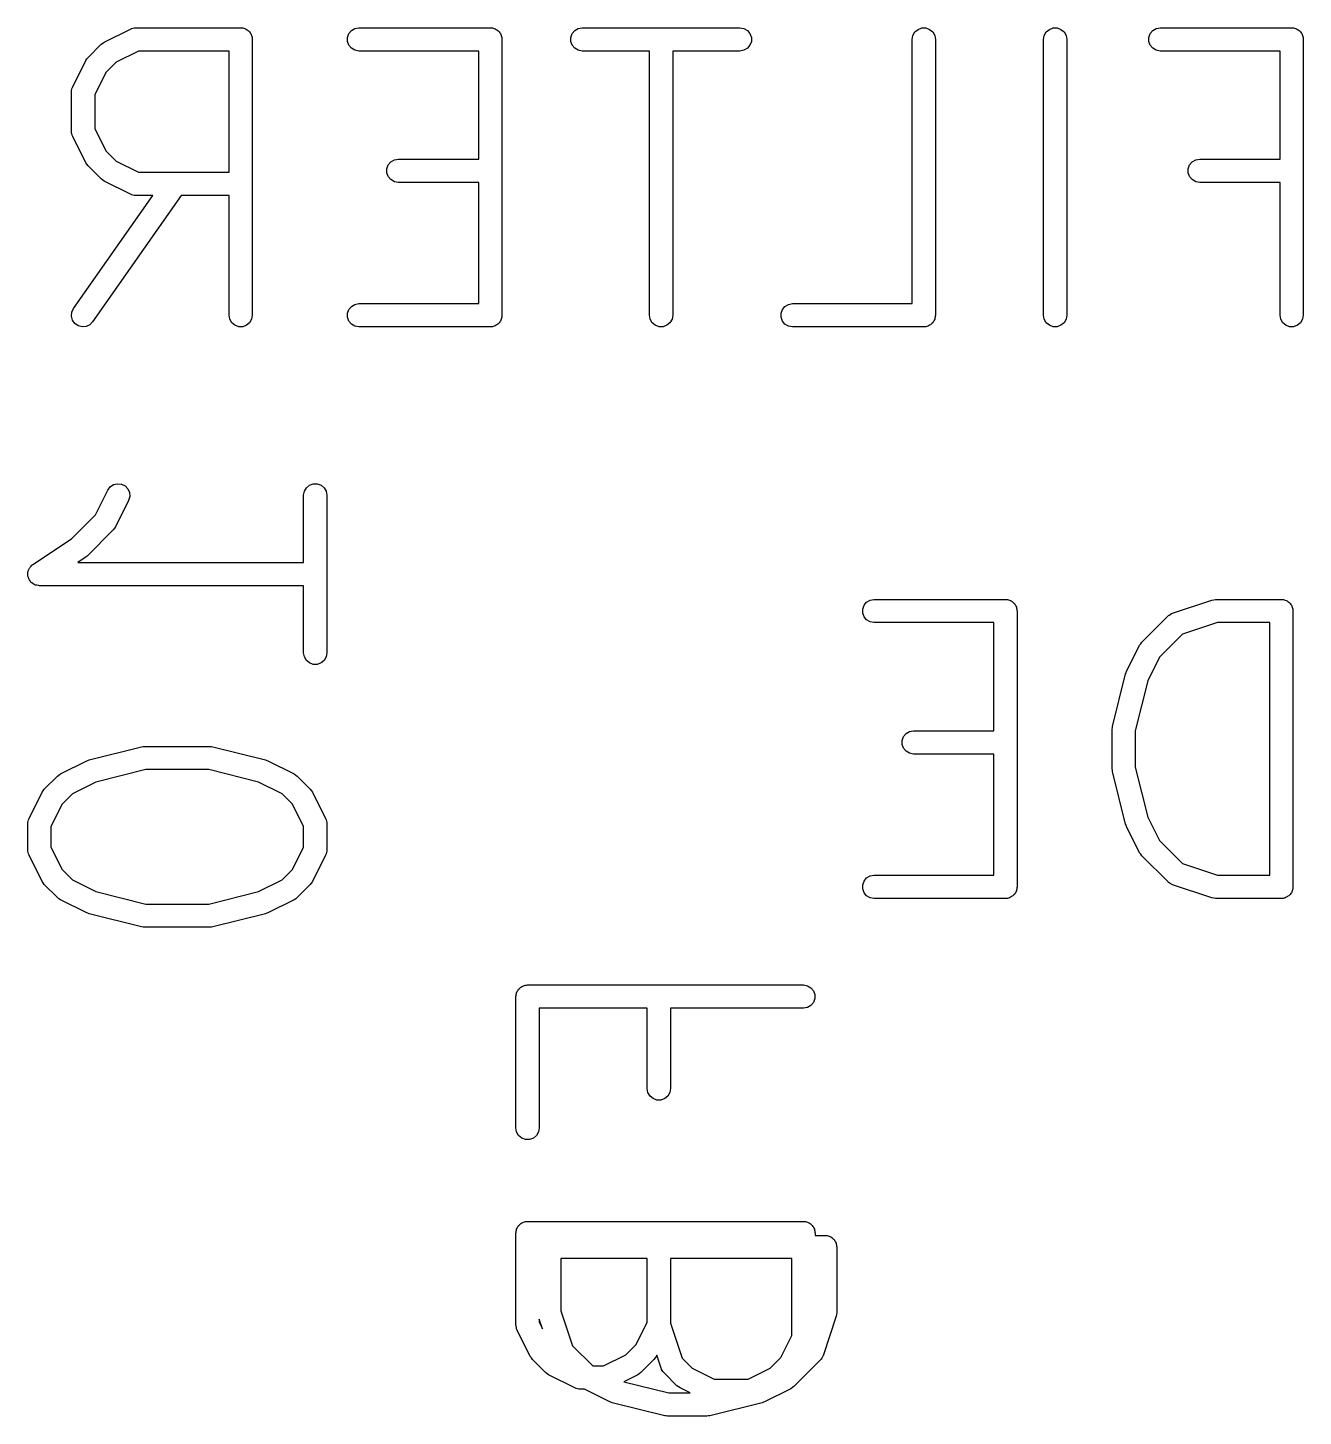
# Model space of a CAD drawing. Extents: x 7.9 to 72.3, y -91 to -26.2.
# Drawn here: x 24.69 to 30.26, y -44.76 to -38.69 of the extents above; entities that cross this region are included whole.
import ezdxf

# ---------------------------------------------------------------- set-up
doc = ezdxf.new("R2010")
doc.units = 0
doc.header["$MEASUREMENT"] = 0
doc.layers.add('BLACK', color=7, linetype='CONTINUOUS')

msp = doc.modelspace()

# ---------------------------------------------------------------- linework, layer by layer
at = {"layer": 'Black'}
for p, q in [((25.0193, -38.7481), (25.1342, -38.6906)), ((25.1342, -38.6906), (25.137, -38.6898)), ((25.137, -38.6898), (25.1396, -38.6883)), ((25.1396, -38.6883), (25.1454, -38.6873)), ((25.1454, -38.6873), (25.1511, -38.6856)), ((25.1511, -38.6856), (25.154, -38.6858)), ((25.154, -38.6858), (25.1569, -38.6852)), ((25.1569, -38.6852), (25.6165, -38.6852)), ((25.6165, -38.6852), (25.6209, -38.686)), ((25.6209, -38.686), (25.6254, -38.686)), ((25.6254, -38.686), (25.6295, -38.6875)), ((25.6295, -38.6875), (25.6339, -38.6883)), ((25.6339, -38.6883), (25.6378, -38.6905)), ((25.6378, -38.6905), (25.6419, -38.6921)), ((25.6419, -38.6921), (25.6454, -38.6949)), ((25.6454, -38.6949), (25.6492, -38.6971)), ((25.6492, -38.6971), (25.6521, -38.7005)), ((25.6521, -38.7005), (25.6555, -38.7034)), ((25.6555, -38.7034), (25.6577, -38.7072)), ((25.6577, -38.7072), (25.6605, -38.7106)), ((25.6605, -38.7106), (25.6621, -38.7148)), ((25.6621, -38.7148), (25.6643, -38.7187)), ((25.6643, -38.7187), (25.6651, -38.7231)), ((25.6651, -38.7231), (25.6666, -38.7272)), ((25.6666, -38.7272), (25.6666, -38.7317)), ((25.6666, -38.7317), (25.6673, -38.736)), ((25.6673, -38.736), (25.6673, -39.9425)), ((26.0836, -38.7272), (26.0896, -38.7106)), ((26.0836, -38.7449), (26.0836, -38.7272)), ((26.0896, -38.7106), (26.101, -38.6971)), ((26.101, -38.6971), (26.1162, -38.6883)), ((26.1162, -38.6883), (26.1336, -38.6852)), ((26.1336, -38.6852), (26.7081, -38.6852)), ((26.7081, -38.6852), (26.7125, -38.686)), ((26.7125, -38.686), (26.717, -38.686)), ((26.717, -38.686), (26.7211, -38.6875)), ((26.7211, -38.6875), (26.7255, -38.6883)), ((26.7255, -38.6883), (26.7294, -38.6905)), ((26.7294, -38.6905), (26.7335, -38.6921)), ((26.7335, -38.6921), (26.7369, -38.6949)), ((26.7369, -38.6949), (26.7408, -38.6971)), ((26.7408, -38.6971), (26.7437, -38.7005)), ((26.7437, -38.7005), (26.7471, -38.7034)), ((26.7471, -38.7034), (26.7493, -38.7072)), ((26.7493, -38.7072), (26.7521, -38.7106)), ((26.7521, -38.7106), (26.7537, -38.7148)), ((26.7537, -38.7148), (26.7559, -38.7187)), ((26.7559, -38.7187), (26.7567, -38.7231)), ((26.7567, -38.7231), (26.7582, -38.7272)), ((26.7582, -38.7272), (26.7582, -38.7317)), ((26.7582, -38.7317), (26.7589, -38.736)), ((26.7589, -38.736), (26.7589, -39.9425)), ((27.0603, -38.7272), (27.0663, -38.7106)), ((27.0603, -38.7449), (27.0603, -38.7272)), ((27.0663, -38.7106), (27.0777, -38.6971)), ((27.0777, -38.6971), (27.0929, -38.6883)), ((27.0929, -38.6883), (27.1103, -38.6852)), ((27.1103, -38.6852), (27.7997, -38.6852)), ((27.7997, -38.6852), (27.8171, -38.6883)), ((27.8171, -38.6883), (27.8324, -38.6971)), ((27.8324, -38.6971), (27.8437, -38.7106)), ((27.8437, -38.7106), (27.8498, -38.7272)), ((27.8498, -38.7272), (27.8498, -38.7449)), ((28.5533, -38.736), (28.5563, -38.7187)), ((28.5533, -39.8917), (28.5533, -38.736)), ((28.5563, -38.7187), (28.5652, -38.7034)), ((28.5652, -38.7034), (28.5787, -38.6921)), ((28.5787, -38.6921), (28.5953, -38.686)), ((28.5953, -38.686), (28.6129, -38.686)), ((28.6129, -38.686), (28.6295, -38.6921)), ((28.6295, -38.6921), (28.643, -38.7034)), ((28.643, -38.7034), (28.6518, -38.7187)), ((28.6518, -38.7187), (28.6549, -38.736)), ((28.6549, -38.736), (28.6549, -39.9425)), ((29.1278, -38.736), (29.1309, -38.7187)), ((29.1278, -39.9425), (29.1278, -38.736)), ((29.1309, -38.7187), (29.1397, -38.7034)), ((29.1397, -38.7034), (29.1532, -38.6921)), ((29.1532, -38.6921), (29.1698, -38.686)), ((29.1698, -38.686), (29.1874, -38.686)), ((29.1874, -38.686), (29.204, -38.6921)), ((29.204, -38.6921), (29.2175, -38.7034)), ((29.2175, -38.7034), (29.2263, -38.7187)), ((29.2263, -38.7187), (29.2294, -38.736)), ((29.2294, -38.736), (29.2294, -39.9425)), ((29.5882, -38.7272), (29.5942, -38.7106)), ((29.5882, -38.7449), (29.5882, -38.7272)), ((29.5942, -38.7106), (29.6056, -38.6971)), ((29.6056, -38.6971), (29.6208, -38.6883)), ((29.6208, -38.6883), (29.6382, -38.6852)), ((29.6382, -38.6852), (30.2127, -38.6852)), ((30.2127, -38.6852), (30.2171, -38.686)), ((30.2171, -38.686), (30.2216, -38.686)), ((30.2216, -38.686), (30.2257, -38.6875)), ((30.2257, -38.6875), (30.2301, -38.6883)), ((30.2301, -38.6883), (30.234, -38.6905)), ((30.234, -38.6905), (30.2381, -38.6921)), ((30.2381, -38.6921), (30.2415, -38.6949)), ((30.2415, -38.6949), (30.2454, -38.6971)), ((30.2454, -38.6971), (30.2482, -38.7005)), ((30.2482, -38.7005), (30.2517, -38.7034)), ((30.2517, -38.7034), (30.2539, -38.7072)), ((30.2539, -38.7072), (30.2567, -38.7106)), ((30.2567, -38.7106), (30.2583, -38.7148)), ((30.2583, -38.7148), (30.2605, -38.7187)), ((30.2605, -38.7187), (30.2612, -38.7231)), ((30.2612, -38.7231), (30.2628, -38.7272)), ((30.2628, -38.7272), (30.2628, -38.7317)), ((30.2628, -38.7317), (30.2635, -38.736)), ((30.2635, -38.736), (30.2635, -39.9425)), ((24.9487, -38.815), (25.0061, -38.7576)), ((25.0061, -38.7576), (25.0128, -38.7529)), ((25.0128, -38.7529), (25.0193, -38.7481)), ((25.1689, -38.7868), (25.0721, -38.8352)), ((25.5657, -38.7868), (25.1689, -38.7868)), ((25.5657, -39.3172), (25.5657, -38.7868)), ((26.0896, -38.7614), (26.0836, -38.7449)), ((26.101, -38.775), (26.0896, -38.7614)), ((26.1162, -38.7838), (26.101, -38.775)), ((26.1336, -38.7868), (26.1162, -38.7838)), ((26.6573, -38.7868), (26.1336, -38.7868)), ((26.6573, -39.2598), (26.6573, -38.7868)), ((27.0663, -38.7614), (27.0603, -38.7449)), ((27.0777, -38.775), (27.0663, -38.7614)), ((27.0929, -38.7838), (27.0777, -38.775)), ((27.1103, -38.7868), (27.0929, -38.7838)), ((27.4042, -38.7868), (27.1103, -38.7868)), ((27.4042, -39.9425), (27.4042, -38.7868)), ((27.7997, -38.7868), (27.5058, -38.7868)), ((27.5058, -38.7868), (27.5058, -39.9425)), ((27.8171, -38.7838), (27.7997, -38.7868)), ((27.8324, -38.775), (27.8171, -38.7838)), ((27.8437, -38.7614), (27.8324, -38.775)), ((27.8498, -38.7449), (27.8437, -38.7614)), ((29.5942, -38.7614), (29.5882, -38.7449)), ((29.6056, -38.775), (29.5942, -38.7614)), ((29.6208, -38.7838), (29.6056, -38.775)), ((29.6382, -38.7868), (29.6208, -38.7838)), ((30.1619, -38.7868), (29.6382, -38.7868)), ((30.1619, -39.2598), (30.1619, -38.7868)), ((24.8817, -38.9431), (24.9391, -38.8282)), ((24.9391, -38.8282), (24.944, -38.8217)), ((24.944, -38.8217), (24.9487, -38.815)), ((25.0721, -38.8352), (25.0263, -38.881)), ((25.0263, -38.881), (24.9779, -38.9778)), ((24.8763, -38.9659), (24.8768, -38.963)), ((24.8763, -39.1382), (24.8763, -38.9659)), ((24.8767, -38.96), (24.8783, -38.9543)), ((24.8768, -38.963), (24.8767, -38.96)), ((24.8783, -38.9543), (24.8794, -38.9485)), ((24.8794, -38.9485), (24.8808, -38.9459)), ((24.8808, -38.9459), (24.8817, -38.9431)), ((24.9779, -38.9778), (24.9779, -39.1262)), ((24.8768, -39.1411), (24.8763, -39.1382)), ((24.8767, -39.144), (24.8768, -39.1411)), ((24.8783, -39.1497), (24.8767, -39.144)), ((24.8794, -39.1556), (24.8783, -39.1497)), ((24.8808, -39.1581), (24.8794, -39.1556)), ((24.8817, -39.1609), (24.8808, -39.1581)), ((24.9391, -39.2758), (24.8817, -39.1609)), ((24.9779, -39.1262), (25.0263, -39.223)), ((25.0263, -39.223), (25.0721, -39.2688)), ((24.944, -39.2824), (24.9391, -39.2758)), ((24.9487, -39.289), (24.944, -39.2824)), ((25.0721, -39.2688), (25.1689, -39.3172)), ((26.2559, -39.3017), (26.262, -39.2852)), ((26.262, -39.2852), (26.2733, -39.2717)), ((26.2733, -39.2717), (26.2886, -39.2628)), ((26.2886, -39.2628), (26.306, -39.2598)), ((26.306, -39.2598), (26.6573, -39.2598)), ((29.7605, -39.3017), (29.7666, -39.2852)), ((29.7666, -39.2852), (29.7779, -39.2717)), ((29.7779, -39.2717), (29.7932, -39.2628)), ((29.7932, -39.2628), (29.8106, -39.2598)), ((29.8106, -39.2598), (30.1619, -39.2598)), ((25.0061, -39.3465), (24.9487, -39.289)), ((25.0128, -39.3512), (25.0061, -39.3465)), ((25.1689, -39.3172), (25.5657, -39.3172)), ((26.2559, -39.3194), (26.2559, -39.3017)), ((26.262, -39.336), (26.2559, -39.3194)), ((26.2733, -39.3495), (26.262, -39.336)), ((29.7605, -39.3194), (29.7605, -39.3017)), ((29.7666, -39.336), (29.7605, -39.3194)), ((29.7779, -39.3495), (29.7666, -39.336)), ((25.0193, -39.356), (25.0128, -39.3512)), ((25.1342, -39.4135), (25.0193, -39.356)), ((26.2886, -39.3583), (26.2733, -39.3495)), ((26.306, -39.3614), (26.2886, -39.3583)), ((26.6573, -39.3614), (26.306, -39.3614)), ((26.6573, -39.8917), (26.6573, -39.3614)), ((29.7932, -39.3583), (29.7779, -39.3495)), ((29.8106, -39.3614), (29.7932, -39.3583)), ((30.1619, -39.3614), (29.8106, -39.3614)), ((30.1619, -39.9425), (30.1619, -39.3614)), ((24.8855, -39.9134), (25.2317, -39.4188)), ((25.3557, -39.4188), (24.9687, -39.9717)), ((25.137, -39.4143), (25.1342, -39.4135)), ((25.1396, -39.4158), (25.137, -39.4143)), ((25.1454, -39.4168), (25.1396, -39.4158)), ((25.1511, -39.4185), (25.1454, -39.4168)), ((25.154, -39.4183), (25.1511, -39.4185)), ((25.1569, -39.4188), (25.154, -39.4183)), ((25.2317, -39.4188), (25.1569, -39.4188)), ((25.5657, -39.4188), (25.3557, -39.4188)), ((25.5657, -39.9425), (25.5657, -39.4188)), ((26.101, -39.9036), (26.1162, -39.8948)), ((26.1162, -39.8948), (26.1336, -39.8917)), ((26.1336, -39.8917), (26.6573, -39.8917)), ((27.9969, -39.9036), (28.0122, -39.8948)), ((28.0122, -39.8948), (28.0295, -39.8917)), ((28.0295, -39.8917), (28.5533, -39.8917)), ((24.8765, -39.947), (24.878, -39.9294)), ((24.8811, -39.964), (24.8765, -39.947)), ((24.878, -39.9294), (24.8855, -39.9134)), ((25.5688, -39.9599), (25.5657, -39.9425)), ((25.6673, -39.9425), (25.6643, -39.9599)), ((26.0836, -39.9337), (26.0896, -39.9171)), ((26.0836, -39.9514), (26.0836, -39.9337)), ((26.0896, -39.9679), (26.0836, -39.9514)), ((26.0896, -39.9171), (26.101, -39.9036)), ((26.7567, -39.9555), (26.7559, -39.9599)), ((26.7582, -39.9514), (26.7567, -39.9555)), ((26.7589, -39.9425), (26.7582, -39.9469)), ((26.7582, -39.9469), (26.7582, -39.9514)), ((27.4073, -39.9599), (27.4042, -39.9425)), ((27.5058, -39.9425), (27.5028, -39.9599)), ((27.9795, -39.9337), (27.9856, -39.9171)), ((27.9795, -39.9514), (27.9795, -39.9337)), ((27.9856, -39.9679), (27.9795, -39.9514)), ((27.9856, -39.9171), (27.9969, -39.9036)), ((28.6526, -39.9555), (28.6518, -39.9599)), ((28.6541, -39.9514), (28.6526, -39.9555)), ((28.6549, -39.9425), (28.6541, -39.9469)), ((28.6541, -39.9469), (28.6541, -39.9514)), ((29.1309, -39.9599), (29.1278, -39.9425)), ((29.2294, -39.9425), (29.2263, -39.9599)), ((30.165, -39.9599), (30.1619, -39.9425)), ((30.2635, -39.9425), (30.2605, -39.9599)), ((24.8912, -39.9785), (24.8811, -39.964)), ((24.9057, -39.9886), (24.8912, -39.9785)), ((24.9227, -39.9932), (24.9057, -39.9886)), ((24.9403, -39.9916), (24.9227, -39.9932)), ((24.9563, -39.9842), (24.9403, -39.9916)), ((24.9687, -39.9717), (24.9563, -39.9842)), ((25.5776, -39.9752), (25.5688, -39.9599)), ((25.5911, -39.9865), (25.5776, -39.9752)), ((25.6077, -39.9926), (25.5911, -39.9865)), ((25.6254, -39.9926), (25.6077, -39.9926)), ((25.6419, -39.9865), (25.6254, -39.9926)), ((25.6555, -39.9752), (25.6419, -39.9865)), ((25.6643, -39.9599), (25.6555, -39.9752)), ((26.101, -39.9815), (26.0896, -39.9679)), ((26.1162, -39.9903), (26.101, -39.9815)), ((26.1336, -39.9933), (26.1162, -39.9903)), ((26.7081, -39.9933), (26.1336, -39.9933)), ((26.7125, -39.9926), (26.7081, -39.9933)), ((26.717, -39.9926), (26.7125, -39.9926)), ((26.7211, -39.9911), (26.717, -39.9926)), ((26.7255, -39.9903), (26.7211, -39.9911)), ((26.7294, -39.9881), (26.7255, -39.9903)), ((26.7335, -39.9865), (26.7294, -39.9881)), ((26.7369, -39.9837), (26.7335, -39.9865)), ((26.7408, -39.9815), (26.7369, -39.9837)), ((26.7437, -39.9781), (26.7408, -39.9815)), ((26.7471, -39.9752), (26.7437, -39.9781)), ((26.7493, -39.9714), (26.7471, -39.9752)), ((26.7521, -39.9679), (26.7493, -39.9714)), ((26.7537, -39.9638), (26.7521, -39.9679)), ((26.7559, -39.9599), (26.7537, -39.9638)), ((27.4161, -39.9752), (27.4073, -39.9599)), ((27.4296, -39.9865), (27.4161, -39.9752)), ((27.4462, -39.9926), (27.4296, -39.9865)), ((27.4638, -39.9926), (27.4462, -39.9926)), ((27.4804, -39.9865), (27.4638, -39.9926)), ((27.4939, -39.9752), (27.4804, -39.9865)), ((27.5028, -39.9599), (27.4939, -39.9752)), ((27.9969, -39.9815), (27.9856, -39.9679)), ((28.0122, -39.9903), (27.9969, -39.9815)), ((28.0295, -39.9933), (28.0122, -39.9903)), ((28.6041, -39.9933), (28.0295, -39.9933)), ((28.6084, -39.9926), (28.6041, -39.9933)), ((28.6129, -39.9926), (28.6084, -39.9926)), ((28.6171, -39.9911), (28.6129, -39.9926)), ((28.6214, -39.9903), (28.6171, -39.9911)), ((28.6253, -39.9881), (28.6214, -39.9903)), ((28.6295, -39.9865), (28.6253, -39.9881)), ((28.6329, -39.9837), (28.6295, -39.9865)), ((28.6367, -39.9815), (28.6329, -39.9837)), ((28.6396, -39.9781), (28.6367, -39.9815)), ((28.643, -39.9752), (28.6396, -39.9781)), ((28.6452, -39.9714), (28.643, -39.9752)), ((28.6481, -39.9679), (28.6452, -39.9714)), ((28.6496, -39.9638), (28.6481, -39.9679)), ((28.6518, -39.9599), (28.6496, -39.9638)), ((29.1397, -39.9752), (29.1309, -39.9599)), ((29.1532, -39.9865), (29.1397, -39.9752)), ((29.1698, -39.9926), (29.1532, -39.9865)), ((29.1874, -39.9926), (29.1698, -39.9926)), ((29.204, -39.9865), (29.1874, -39.9926)), ((29.2175, -39.9752), (29.204, -39.9865)), ((29.2263, -39.9599), (29.2175, -39.9752)), ((30.1738, -39.9752), (30.165, -39.9599)), ((30.1873, -39.9865), (30.1738, -39.9752)), ((30.2039, -39.9926), (30.1873, -39.9865)), ((30.2216, -39.9926), (30.2039, -39.9926)), ((30.2381, -39.9865), (30.2216, -39.9926)), ((30.2517, -39.9752), (30.2381, -39.9865)), ((30.2605, -39.9599), (30.2517, -39.9752)), ((25.0458, -40.6929), (25.0606, -40.6832)), ((25.0606, -40.6832), (25.0777, -40.6791)), ((25.0777, -40.6791), (25.0952, -40.6811)), ((25.0952, -40.6811), (25.111, -40.689)), ((25.9171, -40.6858), (25.9337, -40.6798)), ((25.9337, -40.6798), (25.9514, -40.6798)), ((25.9514, -40.6798), (25.9679, -40.6858)), ((24.9816, -40.8146), (25.0353, -40.7071)), ((25.0353, -40.7071), (25.0458, -40.6929)), ((25.111, -40.689), (25.1232, -40.7018)), ((25.1232, -40.7018), (25.1302, -40.718)), ((25.1312, -40.7356), (25.1262, -40.7525)), ((25.1302, -40.718), (25.1312, -40.7356)), ((25.8917, -40.7298), (25.8948, -40.7124)), ((25.8917, -41.0237), (25.8917, -40.7298)), ((25.8948, -40.7124), (25.9036, -40.6972)), ((25.9036, -40.6972), (25.9171, -40.6858)), ((25.9679, -40.6858), (25.9815, -40.6972)), ((25.9815, -40.6972), (25.9903, -40.7124)), ((25.9903, -40.7124), (25.9933, -40.7298)), ((25.9933, -40.7298), (25.9933, -41.4192)), ((25.1262, -40.7525), (25.0687, -40.8674)), ((24.876, -40.9201), (24.9816, -40.8146)), ((24.7079, -41.0323), (24.876, -40.9201)), ((25.0592, -40.8806), (24.9443, -40.9955)), ((25.0639, -40.874), (25.0592, -40.8806)), ((25.0687, -40.8674), (25.0639, -40.874)), ((24.6921, -41.0491), (24.6939, -41.047)), ((24.6939, -41.047), (24.6951, -41.0444)), ((24.6951, -41.0444), (24.6995, -41.0403)), ((24.6995, -41.0403), (24.7034, -41.0356)), ((24.7034, -41.0356), (24.7058, -41.0342)), ((24.7058, -41.0342), (24.7079, -41.0323)), ((24.9366, -41.0019), (24.9038, -41.0237)), ((24.9038, -41.0237), (25.8917, -41.0237)), ((24.9402, -40.9984), (24.9366, -41.0019)), ((24.9443, -40.9955), (24.9402, -40.9984)), ((24.6854, -41.0778), (24.686, -41.0718)), ((24.686, -41.0805), (24.6854, -41.0778)), ((24.686, -41.0657), (24.687, -41.0631)), ((24.686, -41.0718), (24.686, -41.0657)), ((24.686, -41.0833), (24.686, -41.0805)), ((24.6881, -41.089), (24.686, -41.0833)), ((24.687, -41.0631), (24.6873, -41.0603)), ((24.6873, -41.0603), (24.69, -41.0548)), ((24.6895, -41.0949), (24.6881, -41.089)), ((24.6911, -41.0973), (24.6895, -41.0949)), ((24.69, -41.0548), (24.6921, -41.0491)), ((24.6921, -41.0999), (24.6911, -41.0973)), ((24.696, -41.1046), (24.6921, -41.0999)), ((24.6993, -41.1096), (24.696, -41.1046)), ((24.7016, -41.1113), (24.6993, -41.1096)), ((24.7034, -41.1134), (24.7016, -41.1113)), ((24.7086, -41.1165), (24.7034, -41.1134)), ((24.7135, -41.1201), (24.7086, -41.1165)), ((24.7162, -41.1209), (24.7135, -41.1201)), ((24.7187, -41.1223), (24.7162, -41.1209)), ((24.7246, -41.1233), (24.7187, -41.1223)), ((24.7305, -41.125), (24.7246, -41.1233)), ((24.7333, -41.1248), (24.7305, -41.125)), ((24.736, -41.1253), (24.7333, -41.1248)), ((25.8917, -41.1253), (24.736, -41.1253)), ((25.8917, -41.4192), (25.8917, -41.1253)), ((28.3367, -41.2272), (28.3427, -41.2106)), ((28.3367, -41.2449), (28.3367, -41.2272)), ((28.3427, -41.2106), (28.3541, -41.1971)), ((28.3541, -41.1971), (28.3694, -41.1883)), ((28.3694, -41.1883), (28.3867, -41.1852)), ((28.3867, -41.1852), (28.9613, -41.1852)), ((28.9613, -41.1852), (28.9656, -41.186)), ((28.9656, -41.186), (28.9701, -41.186)), ((28.9701, -41.186), (28.9743, -41.1875)), ((28.9743, -41.1875), (28.9786, -41.1883)), ((28.9786, -41.1883), (28.9825, -41.1905)), ((28.9825, -41.1905), (28.9867, -41.1921)), ((28.9867, -41.1921), (28.9901, -41.1949)), ((28.9901, -41.1949), (28.9939, -41.1971)), ((28.9939, -41.1971), (28.9968, -41.2005)), ((28.9968, -41.2005), (29.0002, -41.2034)), ((29.0002, -41.2034), (29.0024, -41.2072)), ((29.0024, -41.2072), (29.0053, -41.2106)), ((29.0053, -41.2106), (29.0068, -41.2148)), ((29.0068, -41.2148), (29.009, -41.2187)), ((29.009, -41.2187), (29.0098, -41.2231)), ((29.0098, -41.2231), (29.0113, -41.2272)), ((29.0113, -41.2272), (29.0113, -41.2317)), ((29.6921, -41.2453), (29.8644, -41.1879)), ((29.8644, -41.1879), (29.8725, -41.1867)), ((29.8725, -41.1867), (29.8805, -41.1852)), ((29.8805, -41.1852), (30.1678, -41.1852)), ((30.1678, -41.1852), (30.1721, -41.186)), ((30.1721, -41.186), (30.1766, -41.186)), ((30.1766, -41.186), (30.1808, -41.1875)), ((30.1808, -41.1875), (30.1851, -41.1883)), ((30.1851, -41.1883), (30.189, -41.1905)), ((30.189, -41.1905), (30.1932, -41.1921)), ((30.1932, -41.1921), (30.1966, -41.1949)), ((30.1966, -41.1949), (30.2004, -41.1971)), ((30.2004, -41.1971), (30.2033, -41.2005)), ((30.2033, -41.2005), (30.2067, -41.2034)), ((30.2067, -41.2034), (30.2089, -41.2072)), ((30.2089, -41.2072), (30.2118, -41.2106)), ((30.2118, -41.2106), (30.2133, -41.2148)), ((30.2133, -41.2148), (30.2155, -41.2187)), ((30.2155, -41.2187), (30.2163, -41.2231)), ((30.2163, -41.2231), (30.2178, -41.2272)), ((30.2178, -41.2272), (30.2178, -41.2317)), ((28.3427, -41.2614), (28.3367, -41.2449)), ((28.3541, -41.275), (28.3427, -41.2614)), ((28.3694, -41.2838), (28.3541, -41.275)), ((28.3867, -41.2868), (28.3694, -41.2838)), ((28.9105, -41.2868), (28.3867, -41.2868)), ((28.9105, -41.7598), (28.9105, -41.2868)), ((29.0113, -41.2317), (29.0121, -41.236)), ((29.0121, -41.236), (29.0121, -42.4425)), ((29.5573, -41.3725), (29.6722, -41.2576)), ((29.6722, -41.2576), (29.6746, -41.2559)), ((29.6746, -41.2559), (29.6766, -41.2537)), ((29.6766, -41.2537), (29.6818, -41.2509)), ((29.6818, -41.2509), (29.6867, -41.2475)), ((29.6867, -41.2475), (29.6895, -41.2467)), ((29.6895, -41.2467), (29.6921, -41.2453)), ((29.8887, -41.2868), (29.7356, -41.3379)), ((30.117, -41.2868), (29.8887, -41.2868)), ((30.117, -42.3917), (30.117, -41.2868)), ((30.2178, -41.2317), (30.2186, -41.236)), ((30.2186, -41.236), (30.2186, -42.4425)), ((29.7356, -41.3379), (29.635, -41.4385)), ((29.4903, -41.5006), (29.5478, -41.3857)), ((29.5478, -41.3857), (29.5526, -41.3792)), ((29.5526, -41.3792), (29.5573, -41.3725)), ((25.8948, -41.4366), (25.8917, -41.4192)), ((25.9036, -41.4519), (25.8948, -41.4366)), ((25.9171, -41.4632), (25.9036, -41.4519)), ((25.9337, -41.4693), (25.9171, -41.4632)), ((25.9514, -41.4693), (25.9337, -41.4693)), ((25.9679, -41.4632), (25.9514, -41.4693)), ((25.9815, -41.4519), (25.9679, -41.4632)), ((25.9903, -41.4366), (25.9815, -41.4519)), ((25.9933, -41.4192), (25.9903, -41.4366)), ((29.635, -41.4385), (29.5837, -41.541)), ((29.4291, -41.7408), (29.4865, -41.511)), ((29.4865, -41.511), (29.4888, -41.5059)), ((29.4888, -41.5059), (29.4903, -41.5006)), ((29.5837, -41.541), (29.5291, -41.7594)), ((28.5151, -41.7852), (28.5264, -41.7717)), ((28.5264, -41.7717), (28.5417, -41.7628)), ((28.5417, -41.7628), (28.5591, -41.7598)), ((28.5591, -41.7598), (28.9105, -41.7598)), ((29.4275, -41.7531), (29.4286, -41.747)), ((29.4275, -41.9255), (29.4275, -41.7531)), ((29.4286, -41.747), (29.4291, -41.7408)), ((29.5291, -41.7594), (29.5291, -41.9192)), ((24.9535, -41.887), (25.1833, -41.8296)), ((25.1833, -41.8296), (25.1895, -41.8291)), ((25.1895, -41.8291), (25.1957, -41.8281)), ((25.1957, -41.8281), (25.4829, -41.8281)), ((25.4829, -41.8281), (25.4891, -41.8291)), ((25.4891, -41.8291), (25.4952, -41.8296)), ((25.4952, -41.8296), (25.7251, -41.887)), ((28.5091, -41.8017), (28.5151, -41.7852)), ((28.5091, -41.8194), (28.5091, -41.8017)), ((28.5151, -41.836), (28.5091, -41.8194)), ((28.5264, -41.8495), (28.5151, -41.836)), ((24.8282, -41.9483), (24.9431, -41.8909)), ((24.9431, -41.8909), (24.9485, -41.8893)), ((24.9485, -41.8893), (24.9535, -41.887)), ((25.7251, -41.887), (25.7301, -41.8893)), ((25.7301, -41.8893), (25.7355, -41.8909)), ((25.7355, -41.8909), (25.8504, -41.9483)), ((28.5417, -41.8583), (28.5264, -41.8495)), ((28.5591, -41.8614), (28.5417, -41.8583)), ((28.9105, -41.8614), (28.5591, -41.8614)), ((28.9105, -42.3917), (28.9105, -41.8614)), ((24.7576, -42.0153), (24.815, -41.9578)), ((24.815, -41.9578), (24.8217, -41.9532)), ((24.8217, -41.9532), (24.8282, -41.9483)), ((25.2019, -41.9297), (24.9836, -41.9842)), ((25.4767, -41.9297), (25.2019, -41.9297)), ((25.695, -41.9842), (25.4767, -41.9297)), ((25.8504, -41.9483), (25.8569, -41.9532)), ((25.8569, -41.9532), (25.8636, -41.9578)), ((25.8636, -41.9578), (25.921, -42.0153)), ((29.4286, -41.9316), (29.4275, -41.9255)), ((29.4291, -41.9378), (29.4286, -41.9316)), ((29.4865, -42.1676), (29.4291, -41.9378)), ((29.5291, -41.9192), (29.5837, -42.1376)), ((24.7529, -42.022), (24.7576, -42.0153)), ((24.9836, -41.9842), (24.881, -42.0355)), ((25.7976, -42.0355), (25.695, -41.9842)), ((25.921, -42.0153), (25.9257, -42.022)), ((24.6906, -42.1434), (24.7481, -42.0285)), ((24.7481, -42.0285), (24.7529, -42.022)), ((24.881, -42.0355), (24.8352, -42.0813)), ((25.8433, -42.0813), (25.7976, -42.0355)), ((25.9257, -42.022), (25.9305, -42.0285)), ((25.9305, -42.0285), (25.988, -42.1434)), ((24.8352, -42.0813), (24.7868, -42.1781)), ((25.8917, -42.1781), (25.8433, -42.0813)), ((29.5837, -42.1376), (29.635, -42.2401)), ((24.6852, -42.1661), (24.6858, -42.1632)), ((24.6852, -42.281), (24.6852, -42.1661)), ((24.6856, -42.1603), (24.6873, -42.1546)), ((24.6858, -42.1632), (24.6856, -42.1603)), ((24.6873, -42.1546), (24.6883, -42.1487)), ((24.6883, -42.1487), (24.6898, -42.1462)), ((24.6898, -42.1462), (24.6906, -42.1434)), ((24.7868, -42.1781), (24.7868, -42.269)), ((25.8917, -42.269), (25.8917, -42.1781)), ((25.988, -42.1434), (25.9888, -42.1462)), ((25.9888, -42.1462), (25.9903, -42.1487)), ((25.9903, -42.1487), (25.9913, -42.1546)), ((25.9913, -42.1546), (25.993, -42.1603)), ((25.993, -42.1603), (25.9928, -42.1632)), ((25.9928, -42.1632), (25.9933, -42.1661)), ((25.9933, -42.1661), (25.9933, -42.281)), ((29.4888, -42.1727), (29.4865, -42.1676)), ((29.4903, -42.178), (29.4888, -42.1727)), ((29.5478, -42.2929), (29.4903, -42.178)), ((29.635, -42.2401), (29.7356, -42.3407)), ((24.6858, -42.2839), (24.6852, -42.281)), ((24.6856, -42.2868), (24.6858, -42.2839)), ((24.6873, -42.2925), (24.6856, -42.2868)), ((24.6883, -42.2984), (24.6873, -42.2925)), ((24.6898, -42.3009), (24.6883, -42.2984)), ((24.6906, -42.3037), (24.6898, -42.3009)), ((24.7481, -42.4186), (24.6906, -42.3037)), ((24.7868, -42.269), (24.8353, -42.3658)), ((25.8433, -42.3658), (25.8917, -42.269)), ((25.988, -42.3037), (25.9305, -42.4186)), ((25.9888, -42.3009), (25.988, -42.3037)), ((25.9903, -42.2984), (25.9888, -42.3009)), ((25.9913, -42.2925), (25.9903, -42.2984)), ((25.993, -42.2868), (25.9913, -42.2925)), ((25.9933, -42.281), (25.9928, -42.2839)), ((25.9928, -42.2839), (25.993, -42.2868)), ((29.5527, -42.2995), (29.5478, -42.2929)), ((29.5573, -42.3061), (29.5527, -42.2995)), ((29.6722, -42.421), (29.5573, -42.3061)), ((24.8353, -42.3658), (24.881, -42.4116)), ((25.7976, -42.4116), (25.8433, -42.3658)), ((29.7356, -42.3407), (29.8887, -42.3917)), ((24.7529, -42.4252), (24.7481, -42.4186)), ((24.7576, -42.4318), (24.7529, -42.4252)), ((24.815, -42.4893), (24.7576, -42.4318)), ((24.881, -42.4116), (24.9836, -42.4629)), ((25.695, -42.4629), (25.7976, -42.4116)), ((25.921, -42.4318), (25.8636, -42.4893)), ((25.9257, -42.4252), (25.921, -42.4318)), ((25.9305, -42.4186), (25.9257, -42.4252)), ((28.3367, -42.4337), (28.3427, -42.4171)), ((28.3367, -42.4514), (28.3367, -42.4337)), ((28.3427, -42.4171), (28.3541, -42.4036)), ((28.3541, -42.4036), (28.3694, -42.3948)), ((28.3694, -42.3948), (28.3867, -42.3917)), ((28.3867, -42.3917), (28.9105, -42.3917)), ((29.0121, -42.4425), (29.0113, -42.4469)), ((29.6746, -42.4227), (29.6722, -42.421)), ((29.6766, -42.4249), (29.6746, -42.4227)), ((29.6818, -42.4277), (29.6766, -42.4249)), ((29.6867, -42.4311), (29.6818, -42.4277)), ((29.6895, -42.4319), (29.6867, -42.4311)), ((29.6921, -42.4333), (29.6895, -42.4319)), ((29.8644, -42.4907), (29.6921, -42.4333)), ((29.8887, -42.3917), (30.117, -42.3917)), ((30.2186, -42.4425), (30.2178, -42.4469)), ((24.8217, -42.494), (24.815, -42.4893)), ((24.8282, -42.4988), (24.8217, -42.494)), ((24.9431, -42.5563), (24.8282, -42.4988)), ((24.9836, -42.4629), (25.2019, -42.5175)), ((25.4767, -42.5175), (25.695, -42.4629)), ((25.8504, -42.4988), (25.7355, -42.5563)), ((25.8569, -42.494), (25.8504, -42.4988)), ((25.8636, -42.4893), (25.8569, -42.494)), ((28.3427, -42.4679), (28.3367, -42.4514)), ((28.3541, -42.4815), (28.3427, -42.4679)), ((28.3694, -42.4903), (28.3541, -42.4815)), ((28.3867, -42.4933), (28.3694, -42.4903)), ((28.9613, -42.4933), (28.3867, -42.4933)), ((28.9656, -42.4926), (28.9613, -42.4933)), ((28.9701, -42.4926), (28.9656, -42.4926)), ((28.9743, -42.4911), (28.9701, -42.4926)), ((28.9786, -42.4903), (28.9743, -42.4911)), ((28.9825, -42.4881), (28.9786, -42.4903)), ((28.9867, -42.4865), (28.9825, -42.4881)), ((28.9901, -42.4837), (28.9867, -42.4865)), ((28.9939, -42.4815), (28.9901, -42.4837)), ((28.9968, -42.4781), (28.9939, -42.4815)), ((29.0002, -42.4752), (28.9968, -42.4781)), ((29.0024, -42.4714), (29.0002, -42.4752)), ((29.0053, -42.4679), (29.0024, -42.4714)), ((29.0068, -42.4638), (29.0053, -42.4679)), ((29.009, -42.4599), (29.0068, -42.4638)), ((29.0098, -42.4555), (29.009, -42.4599)), ((29.0113, -42.4514), (29.0098, -42.4555)), ((29.0113, -42.4469), (29.0113, -42.4514)), ((29.8725, -42.4919), (29.8644, -42.4907)), ((29.8805, -42.4933), (29.8725, -42.4919)), ((30.1678, -42.4933), (29.8805, -42.4933)), ((30.1721, -42.4926), (30.1678, -42.4933)), ((30.1766, -42.4926), (30.1721, -42.4926)), ((30.1808, -42.4911), (30.1766, -42.4926)), ((30.1851, -42.4903), (30.1808, -42.4911)), ((30.189, -42.4881), (30.1851, -42.4903)), ((30.1932, -42.4865), (30.189, -42.4881)), ((30.1966, -42.4837), (30.1932, -42.4865)), ((30.2004, -42.4815), (30.1966, -42.4837)), ((30.2033, -42.4781), (30.2004, -42.4815)), ((30.2067, -42.4752), (30.2033, -42.4781)), ((30.2089, -42.4714), (30.2067, -42.4752)), ((30.2118, -42.4679), (30.2089, -42.4714)), ((30.2133, -42.4638), (30.2118, -42.4679)), ((30.2155, -42.4599), (30.2133, -42.4638)), ((30.2163, -42.4555), (30.2155, -42.4599)), ((30.2178, -42.4514), (30.2163, -42.4555)), ((30.2178, -42.4469), (30.2178, -42.4514)), ((24.9485, -42.5579), (24.9431, -42.5563)), ((24.9535, -42.5601), (24.9485, -42.5579)), ((25.1833, -42.6176), (24.9535, -42.5601)), ((25.2019, -42.5175), (25.4767, -42.5175)), ((25.7251, -42.5601), (25.4952, -42.6176)), ((25.7301, -42.5579), (25.7251, -42.5601)), ((25.7355, -42.5563), (25.7301, -42.5579)), ((25.1895, -42.618), (25.1833, -42.6176)), ((25.1957, -42.6191), (25.1895, -42.618)), ((25.4829, -42.6191), (25.1957, -42.6191)), ((25.4891, -42.618), (25.4829, -42.6191)), ((25.4952, -42.6176), (25.4891, -42.618)), ((26.8202, -42.9223), (26.821, -42.9179)), ((26.8202, -43.4968), (26.8202, -42.9223)), ((26.821, -42.9134), (26.8225, -42.9093)), ((26.821, -42.9179), (26.821, -42.9134)), ((26.8225, -42.9093), (26.8233, -42.9049)), ((26.8233, -42.9049), (26.8255, -42.901)), ((26.8255, -42.901), (26.8271, -42.8969)), ((26.8271, -42.8969), (26.8299, -42.8935)), ((26.8299, -42.8935), (26.8321, -42.8896)), ((26.8321, -42.8896), (26.8355, -42.8868)), ((26.8355, -42.8868), (26.8384, -42.8833)), ((26.8384, -42.8833), (26.8422, -42.8811)), ((26.8422, -42.8811), (26.8456, -42.8783)), ((26.8456, -42.8783), (26.8498, -42.8767)), ((26.8498, -42.8767), (26.8537, -42.8745)), ((26.8537, -42.8745), (26.8581, -42.8738)), ((26.8581, -42.8738), (26.8622, -42.8722)), ((26.8622, -42.8722), (26.8667, -42.8722)), ((26.8667, -42.8722), (26.871, -42.8715)), ((26.871, -42.8715), (28.0775, -42.8715)), ((28.0775, -42.8715), (28.0949, -42.8745)), ((28.0949, -42.8745), (28.1102, -42.8833)), ((28.1102, -42.8833), (28.1215, -42.8969)), ((28.1215, -42.8969), (28.1276, -42.9134)), ((28.1276, -42.9311), (28.1215, -42.9477)), ((28.1276, -42.9134), (28.1276, -42.9311)), ((27.3948, -42.9731), (26.9218, -42.9731)), ((26.9218, -42.9731), (26.9218, -43.4968)), ((27.3948, -43.3244), (27.3948, -42.9731)), ((28.0775, -42.9731), (27.4964, -42.9731)), ((27.4964, -42.9731), (27.4964, -43.3244)), ((28.0949, -42.97), (28.0775, -42.9731)), ((28.1102, -42.9612), (28.0949, -42.97)), ((28.1215, -42.9477), (28.1102, -42.9612)), ((27.3978, -43.3418), (27.3948, -43.3244)), ((27.4067, -43.3571), (27.3978, -43.3418)), ((27.4933, -43.3418), (27.4845, -43.3571)), ((27.4964, -43.3244), (27.4933, -43.3418)), ((27.4202, -43.3684), (27.4067, -43.3571)), ((27.4367, -43.3745), (27.4202, -43.3684)), ((27.4544, -43.3745), (27.4367, -43.3745)), ((27.471, -43.3684), (27.4544, -43.3745)), ((27.4845, -43.3571), (27.471, -43.3684)), ((26.8233, -43.5142), (26.8202, -43.4968)), ((26.8321, -43.5294), (26.8233, -43.5142)), ((26.8456, -43.5408), (26.8321, -43.5294)), ((26.91, -43.5294), (26.8964, -43.5408)), ((26.9188, -43.5142), (26.91, -43.5294)), ((26.9218, -43.4968), (26.9188, -43.5142)), ((26.8622, -43.5468), (26.8456, -43.5408)), ((26.8799, -43.5468), (26.8622, -43.5468)), ((26.8964, -43.5408), (26.8799, -43.5468)), ((26.8202, -43.9564), (26.821, -43.952)), ((26.8202, -44.3586), (26.8202, -43.9564)), ((26.821, -43.9476), (26.8225, -43.9434)), ((26.821, -43.952), (26.821, -43.9476)), ((26.8225, -43.9434), (26.8233, -43.939)), ((26.8233, -43.939), (26.8255, -43.9352)), ((26.8255, -43.9352), (26.8271, -43.931)), ((26.8271, -43.931), (26.8299, -43.9276)), ((26.8299, -43.9276), (26.8321, -43.9238)), ((26.8321, -43.9238), (26.8355, -43.9209)), ((26.8355, -43.9209), (26.8384, -43.9175)), ((26.8384, -43.9175), (26.8422, -43.9153)), ((26.8422, -43.9153), (26.8456, -43.9124)), ((26.8456, -43.9124), (26.8498, -43.9109)), ((26.8498, -43.9109), (26.8537, -43.9087)), ((26.8537, -43.9087), (26.8581, -43.9079)), ((26.8581, -43.9079), (26.8622, -43.9064)), ((26.8622, -43.9064), (26.8667, -43.9064)), ((26.8667, -43.9064), (26.871, -43.9056)), ((26.871, -43.9056), (28.0775, -43.9056)), ((28.0775, -43.9056), (28.0819, -43.9064)), ((28.0819, -43.9064), (28.0864, -43.9064)), ((28.0864, -43.9064), (28.0905, -43.9079)), ((28.0905, -43.9079), (28.0949, -43.9087)), ((28.0949, -43.9087), (28.0988, -43.9109)), ((28.0988, -43.9109), (28.1029, -43.9124)), ((28.1029, -43.9124), (28.1064, -43.9153)), ((28.1064, -43.9153), (28.1102, -43.9175)), ((28.1102, -43.9175), (28.1131, -43.9209)), ((28.1131, -43.9209), (28.1165, -43.9238)), ((28.1165, -43.9238), (28.1187, -43.9276)), ((28.1187, -43.9276), (28.1215, -43.931)), ((28.1215, -43.931), (28.1231, -43.9352)), ((28.1231, -43.9352), (28.1253, -43.939)), ((28.1253, -43.939), (28.1261, -43.9434)), ((28.1261, -43.9434), (28.1276, -43.9476)), ((28.1276, -43.9476), (28.1276, -43.952)), ((28.1276, -43.952), (28.1283, -43.9564)), ((28.1283, -43.9564), (28.1283, -43.9665)), ((28.1283, -43.9665), (28.1725, -43.9665)), ((28.1725, -43.9665), (28.1769, -43.9672)), ((28.1769, -43.9672), (28.1814, -43.9672)), ((28.1814, -43.9672), (28.1855, -43.9688)), ((28.1855, -43.9688), (28.1899, -43.9695)), ((28.1899, -43.9695), (28.1938, -43.9717)), ((28.1938, -43.9717), (28.1979, -43.9733)), ((28.1979, -43.9733), (28.2014, -43.9761)), ((28.2014, -43.9761), (28.2052, -43.9783)), ((28.2052, -43.9783), (28.2081, -43.9818)), ((28.2081, -43.9818), (28.2115, -43.9846)), ((28.2115, -43.9846), (28.2137, -43.9885)), ((28.2137, -43.9885), (28.2165, -43.9919)), ((28.2165, -43.9919), (28.2181, -43.996)), ((28.2181, -43.996), (28.2203, -43.9999)), ((28.2203, -43.9999), (28.2211, -44.0043)), ((28.2211, -44.0043), (28.2226, -44.0084)), ((28.2226, -44.0084), (28.2226, -44.0129)), ((28.2226, -44.0129), (28.2233, -44.0173)), ((28.2233, -44.0173), (28.2233, -44.3045)), ((27.0168, -44.0681), (27.0168, -44.2963)), ((27.3948, -44.0681), (27.0168, -44.0681)), ((27.3948, -44.3466), (27.3948, -44.0681)), ((27.4964, -44.0681), (27.4964, -44.3503)), ((28.0267, -44.0681), (27.4964, -44.0681)), ((28.0267, -44.404), (28.0267, -44.0681)), ((27.0168, -44.2963), (27.0679, -44.4494)), ((28.2207, -44.3206), (28.1633, -44.4929)), ((28.2219, -44.3125), (28.2207, -44.3206)), ((28.2233, -44.3045), (28.2219, -44.3125)), ((26.8208, -44.3615), (26.8202, -44.3586)), ((26.8206, -44.3644), (26.8208, -44.3615)), ((26.8223, -44.3701), (26.8206, -44.3644)), ((26.8233, -44.3759), (26.8223, -44.3701)), ((26.8248, -44.3785), (26.8233, -44.3759)), ((26.8256, -44.3813), (26.8248, -44.3785)), ((26.8831, -44.4962), (26.8256, -44.3813)), ((26.9359, -44.3746), (26.9218, -44.3326)), ((26.9218, -44.3326), (26.9218, -44.3466)), ((26.9218, -44.3466), (26.9359, -44.3746)), ((27.3464, -44.4434), (27.3948, -44.3466)), ((27.4964, -44.3503), (27.5474, -44.5035)), ((27.3006, -44.4892), (27.3464, -44.4434)), ((27.9783, -44.5008), (28.0267, -44.404)), ((26.8879, -44.5027), (26.8831, -44.4962)), ((26.8926, -44.5094), (26.8879, -44.5027)), ((26.95, -44.5668), (26.8926, -44.5094)), ((27.0679, -44.4494), (27.156, -44.5376)), ((27.2038, -44.5376), (27.3006, -44.4892)), ((27.424, -44.5094), (27.3666, -44.5668)), ((27.4287, -44.5027), (27.424, -44.5094)), ((27.4336, -44.4962), (27.4287, -44.5027)), ((27.4362, -44.491), (27.4336, -44.4962)), ((27.4548, -44.547), (27.4362, -44.491)), ((27.5474, -44.5035), (27.5906, -44.5466)), ((27.9326, -44.5466), (27.9783, -44.5008)), ((28.1549, -44.5085), (28.1527, -44.5104)), ((28.1577, -44.5032), (28.1549, -44.5085)), ((28.1611, -44.4983), (28.1577, -44.5032)), ((28.1619, -44.4955), (28.1611, -44.4983)), ((28.1633, -44.4929), (28.1619, -44.4955)), ((26.9567, -44.5715), (26.95, -44.5668)), ((27.156, -44.5376), (27.2038, -44.5376)), ((27.3666, -44.5668), (27.3599, -44.5715)), ((27.4562, -44.5496), (27.4548, -44.547)), ((27.457, -44.5524), (27.4562, -44.5496)), ((27.4604, -44.5573), (27.457, -44.5524)), ((27.4632, -44.5625), (27.4604, -44.5573)), ((27.4654, -44.5645), (27.4632, -44.5625)), ((27.4671, -44.5668), (27.4654, -44.5645)), ((27.5246, -44.6243), (27.4671, -44.5668)), ((27.5906, -44.5466), (27.6874, -44.595)), ((27.8357, -44.595), (27.9326, -44.5466)), ((28.151, -44.5128), (28.0361, -44.6277)), ((28.1527, -44.5104), (28.151, -44.5128)), ((26.9632, -44.5764), (26.9567, -44.5715)), ((27.0781, -44.6338), (26.9632, -44.5764)), ((27.3534, -44.5764), (27.2927, -44.6067)), ((27.2927, -44.6067), (27.4894, -44.6559)), ((27.3599, -44.5715), (27.3534, -44.5764)), ((27.5312, -44.629), (27.5246, -44.6243)), ((27.5378, -44.6338), (27.5312, -44.629)), ((27.6874, -44.595), (27.8357, -44.595)), ((28.0361, -44.6277), (28.0295, -44.6324)), ((27.0809, -44.6347), (27.0781, -44.6338)), ((27.0835, -44.6361), (27.0809, -44.6347)), ((27.0893, -44.6371), (27.0835, -44.6361)), ((27.095, -44.6388), (27.0893, -44.6371)), ((27.098, -44.6387), (27.095, -44.6388)), ((27.1009, -44.6392), (27.098, -44.6387)), ((27.1196, -44.6392), (27.1009, -44.6392)), ((27.2306, -44.6947), (27.1196, -44.6392)), ((27.4894, -44.6559), (27.5819, -44.6559)), ((27.5819, -44.6559), (27.5378, -44.6338)), ((28.0229, -44.6372), (27.908, -44.6947)), ((28.0295, -44.6324), (28.0229, -44.6372)), ((27.2359, -44.6963), (27.2306, -44.6947)), ((27.241, -44.6985), (27.2359, -44.6963)), ((27.4708, -44.756), (27.241, -44.6985)), ((27.8976, -44.6985), (27.6678, -44.756)), ((27.9027, -44.6963), (27.8976, -44.6985)), ((27.908, -44.6947), (27.9027, -44.6963)), ((27.477, -44.7564), (27.4708, -44.756)), ((27.4831, -44.7575), (27.477, -44.7564)), ((27.6555, -44.7575), (27.4831, -44.7575)), ((27.6616, -44.7564), (27.6555, -44.7575)), ((27.6678, -44.756), (27.6616, -44.7564))]:
    msp.add_line(p, q, dxfattribs=at)

doc.saveas('drawing.dxf')
